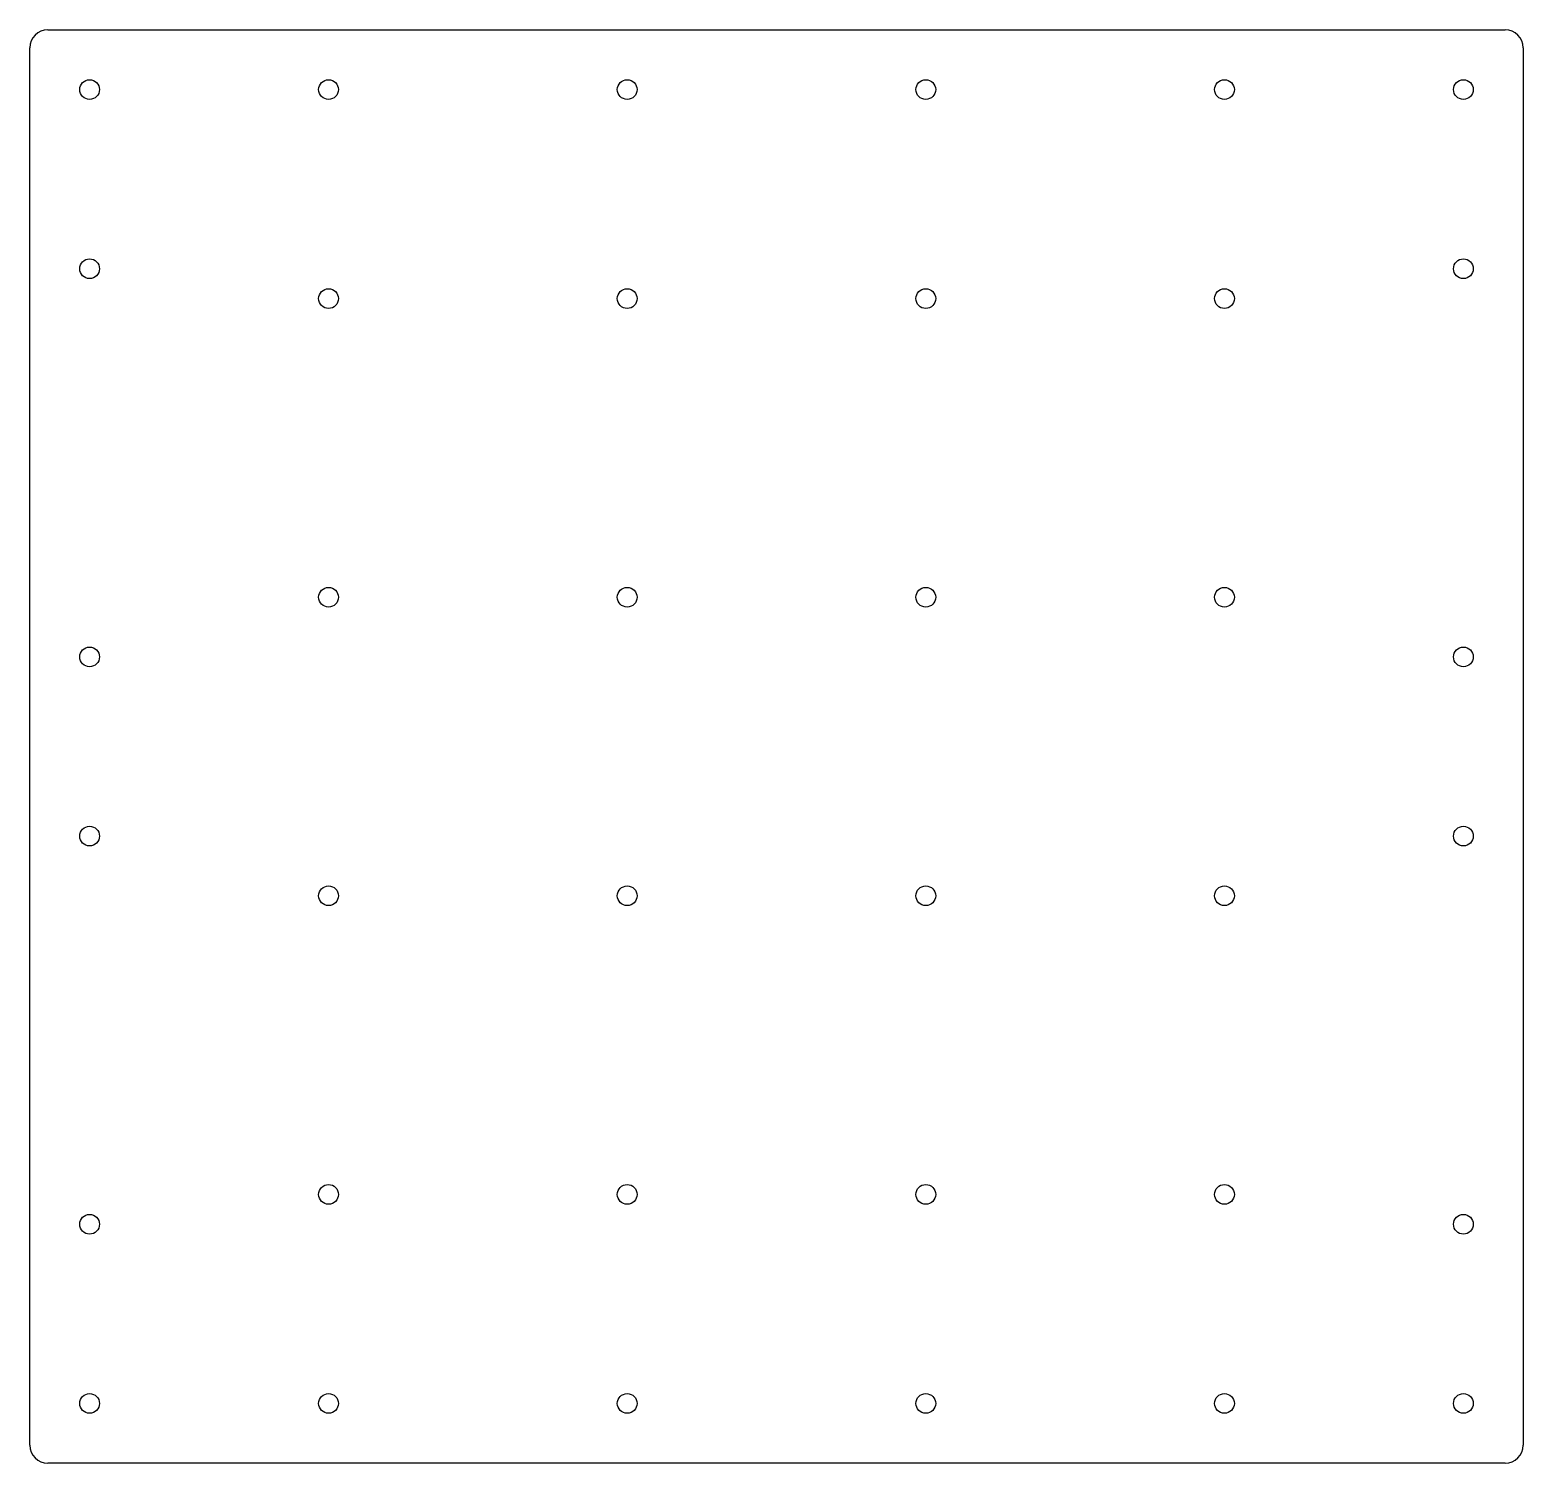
# Model space of a CAD drawing. Header units: millimetres. Extents: x -125 to 125, y -120 to 120.
import ezdxf

# ---------------------------------------------------------------- set-up
doc = ezdxf.new("R2010")
doc.units = ezdxf.units.MM
doc.layers.add('Fillet_cs', color=7, linetype='CONTINUOUS')

msp = doc.modelspace()

# ---------------------------------------------------------------- linework, layer by layer
at = {"layer": 'Fillet_cs'}
for p, q in [((-122, 120, 1.5), (122, 120, 1.5)), ((-125, -117, 1.5), (-125, 117, 1.5)), ((125, 117, 1.5), (125, -117, 1.5)), ((122, -120, 1.5), (-122, -120, 1.5))]:
    msp.add_line(p, q, dxfattribs=at)
for centre in [(-115, 110), (-75, 110), (-25, 110), (25, 110), (75, 110), (115, 110), (-115, 80), (115, 80), (-75, 75), (-25, 75), (25, 75), (75, 75), (-75, 25), (-25, 25), (25, 25), (75, 25), (-115, 15), (115, 15), (-115, -15), (115, -15), (-75, -25), (-25, -25), (25, -25), (75, -25), (-75, -75), (-25, -75), (25, -75), (75, -75), (-115, -80), (115, -80), (-115, -110), (-75, -110), (-25, -110), (25, -110), (75, -110), (115, -110)]:
    msp.add_circle(centre, 1.65, dxfattribs=at)
for centre, start, end in [((-122, 117, 1.5), 90, 180), ((122, 117, 1.5), 0, 90), ((-122, -117, 1.5), 180, -90), ((122, -117, 1.5), -90, 0)]:
    msp.add_arc(centre, 3, start, end, dxfattribs=at)

doc.saveas('drawing.dxf')
